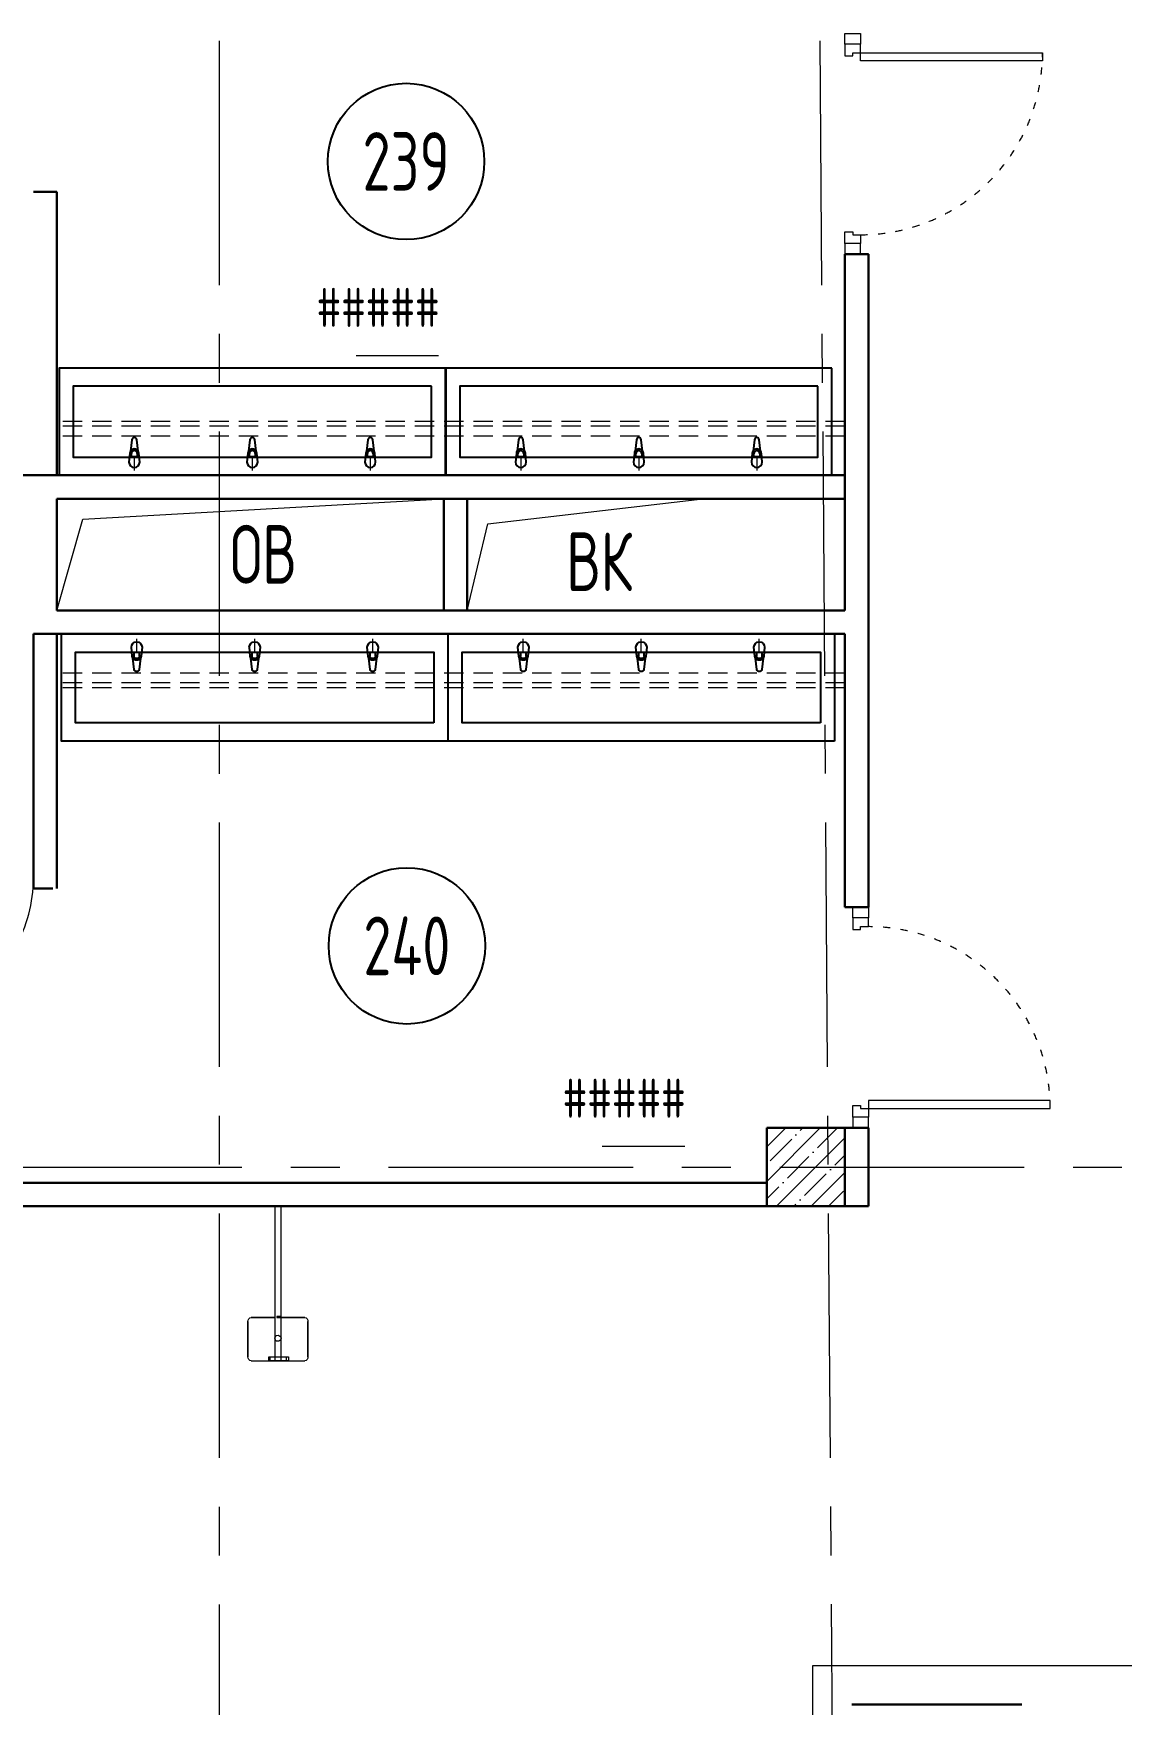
# Model space of a CAD drawing. Header units: millimetres. Extents: x -13407 to 95998, y -2719 to 109387.
# Drawn here: x 19620 to 25184, y 60537 to 69087 of the extents above; entities that cross this region are included whole.
import ezdxf
from ezdxf import colors
from ezdxf.entities.mleader import LeaderData, LeaderLine
from ezdxf.enums import TextEntityAlignment as Align
from ezdxf.math import Vec2, Vec3

# ---------------------------------------------------------------- set-up
doc = ezdxf.new("R2010")
doc.units = ezdxf.units.MM
for name, pattern in [('ACAD_ISO03W100', [30, 12, -18]), ('ADSK_Штриховая_ш2 п1', [3, 2, -1]), ('CENTER', [2, 1.25, -0.25, 0.25, -0.25])]:
    doc.linetypes.add(name, pattern=pattern)
for name, color, linetype, lineweight in [('_ТХ_обор_комп принт', 30, 'Continuous', 13), ('АР_Двери', 5, 'Continuous', 18), ('АР_Колонны', 5, 'Continuous', 30), ('АР_Колонны Штрих', 250, 'Continuous', 5), ('АР_Маркер экспликации', 239, 'Continuous', 13), ('АР_Номер помещения', 1, 'Continuous', 25), ('АР_Оси', 193, 'Continuous', 9), ('АР_Отметки', 250, 'Continuous', 15), ('АР_Перегородки газоблок', 165, 'Continuous', 30), ('АР_Подоконники', 163, 'Continuous', 9), ('АР_Помещения_площадь', 19, 'Continuous', 9), ('АР_Сущ Несущая стена', 202, 'Continuous', 30), ('АР_тонкая линия', 250, 'Continuous', 0)]:
    doc.layers.add(name, color=color, linetype=linetype, lineweight=lineweight)
doc.layers.add('АР_Отверстия', color=251, linetype='Continuous')
doc.layers.add('ТХ_сантехника', color=253, linetype='Continuous')
doc.styles.add('ICOCPEUR', font='isocpeur.ttf')
doc.styles.add('ISOCPEUR', font='isocpeur.ttf', dxfattribs={"width": 0.7})
doc.styles.get("Standard").update_dxf_attribs({"font": 'arial.ttf'})

# ---------------------------------------------------------------- blocks, each defined once
blk = doc.blocks.new('*U7')
for p, q in [((0, 0), (0, 50)), ((700, 0), (700, 50))]:
    blk.add_line(p, q)
blk.add_lwpolyline([(0, 0), (606.2, -350), (628.1, -312.1), (21.9, 37.9)], close=True)
blk.add_arc((0, 0), 700, 330, 0)
blk = doc.blocks.new('*U239')
for points in [[(0, 0), (0, -80), (55, -80), (55, 0), (0, 0)], [(55, -80), (55, 0), (115, 0), (115, -40), (100, -40), (100, -80), (55, -80)], [(1075, -80), (1075, 0), (1015, 0), (1015, -40), (1030, -40), (1030, -80), (1075, -80)], [(1130, 0), (1130, -80), (1075, -80), (1075, 0), (1130, 0)]]:
    blk.add_lwpolyline(points)
blk.add_lwpolyline([(100, -80), (100, -1010), (140, -1010), (140, -80)], close=True)
at = {"linetype": 'ACAD_ISO03W100', "ltscale": 3}
blk.add_arc((100, -80), 930, 270, 0, dxfattribs=at)
blk = doc.blocks.new('*U196')
for points in [[(-55, -80), (-55, 0), (-115, 0), (-115, -40), (-100, -40), (-100, -80), (-55, -80)], [(0, 0), (0, -80), (-55, -80), (-55, 0), (0, 0)], [(-1130, 0), (-1130, -80), (-1075, -80), (-1075, 0), (-1130, 0)], [(-1075, -80), (-1075, 0), (-1015, 0), (-1015, -40), (-1030, -40), (-1030, -80), (-1075, -80)]]:
    blk.add_lwpolyline(points)
blk.add_lwpolyline([(-100, -80), (-100, -1010), (-140, -1010), (-140, -80)], close=True)
at = {"linetype": 'ACAD_ISO03W100', "ltscale": 3}
blk.add_arc((-100, -80), 930, 180, 270, dxfattribs=at)
blk = doc.blocks.new('*U48')
at = {"layer": 'АР_Номер помещения', "color": 7}
blk.add_circle((-10976.8, 1518.2), 400, dxfattribs=at)
at = {"layer": 'АР_Помещения_площадь', "color": 7}
blk.add_line((-10810.6, 524.5), (-11233, 524.5), dxfattribs=at)
at = {"color": 7, "style": 'ISOCPEUR', "width": 0.7, "flags": 1}
blk.add_attdef('КАТЕГОРИЯ', (-499.2, -2092.2), '', height=250, dxfattribs=at)
at = {"layer": 'АР_Номер помещения', "color": 7, "style": 'ISOCPEUR', "width": 0.7}
blk.add_attdef('НОМЕР_ПОМЕЩЕНИЯ', text='', height=300, dxfattribs=at).set_placement((-10976.8, 1518.2), align=Align.MIDDLE_CENTER)
at = {"layer": 'АР_Помещения_площадь', "color": 7, "lineweight": 30, "width": 0.7, "flags": 104}
blk.add_attdef('ИМЯ_ПОМЕЩЕНИЯ', text='', height=100, dxfattribs=at).set_placement((157.6, 1217.1), align=Align.MIDDLE_CENTER)
at = {"layer": 'АР_Помещения_площадь', "color": 7, "style": 'ISOCPEUR', "width": 0.7}
blk.add_attdef('ПЛОЩАДЬ_ПОМЕЩЕНИЯ', text='', height=200, dxfattribs=at).set_placement((-10805.7, 771), align=Align.MIDDLE_RIGHT)
blk = doc.blocks.new('*U49')
at = {"layer": 'АР_Номер помещения', "color": 7}
blk.add_circle((-10972.8, 1244.6), 400, dxfattribs=at)
at = {"layer": 'АР_Помещения_площадь', "color": 7}
blk.add_line((-9552.1, 218.3), (-9974.5, 218.3), dxfattribs=at)
at = {"color": 7, "style": 'ISOCPEUR', "width": 0.7, "flags": 1}
blk.add_attdef('КАТЕГОРИЯ', (-499.2, -2092.2), '', height=250, dxfattribs=at)
at = {"layer": 'АР_Номер помещения', "color": 7, "style": 'ISOCPEUR', "width": 0.7}
blk.add_attdef('НОМЕР_ПОМЕЩЕНИЯ', text='', height=300, dxfattribs=at).set_placement((-10972.8, 1244.6), align=Align.MIDDLE_CENTER)
at = {"layer": 'АР_Помещения_площадь', "color": 7, "lineweight": 30, "width": 0.7, "flags": 104}
blk.add_attdef('ИМЯ_ПОМЕЩЕНИЯ', text='', height=100, dxfattribs=at).set_placement((157.6, 1217.1), align=Align.MIDDLE_CENTER)
at = {"layer": 'АР_Помещения_площадь', "color": 7, "style": 'ISOCPEUR', "width": 0.7}
blk.add_attdef('ПЛОЩАДЬ_ПОМЕЩЕНИЯ', text='', height=200, dxfattribs=at).set_placement((-9547.3, 464.8), align=Align.MIDDLE_RIGHT)
blk = doc.blocks.new('Из_буфера31843')
for p, q in [((365.8, 166.1), (359.2, 113.1)), ((394.6, 113.1), (388, 166.1)), ((915.8, 166.1), (909.2, 113.1)), ((944.6, 113.1), (938, 166.1)), ((1465.7, 166.1), (1459.1, 113.1)), ((1494.5, 113.1), (1487.9, 166.1)), ((355.9, 103.6), (351.9, 61.7)), ((363.3, 86.6), (363.3, 101.5)), ((390.5, 86.6), (363.3, 86.6)), ((390.5, 101.5), (390.5, 86.6)), ((401.9, 61.7), (397.9, 103.6)), ((905.9, 103.6), (901.9, 61.7)), ((913.3, 86.6), (913.3, 101.5)), ((940.5, 86.6), (913.3, 86.6)), ((940.5, 101.5), (940.5, 86.6)), ((951.9, 61.7), (947.9, 103.6)), ((1455.8, 103.6), (1451.8, 61.7)), ((1463.2, 86.6), (1463.2, 101.5)), ((1490.4, 86.6), (1463.2, 86.6)), ((1490.4, 101.5), (1490.4, 86.6)), ((1501.8, 61.7), (1497.8, 103.6))]:
    blk.add_line(p, q)
at = {"lineweight": 13, "ltscale": 500}
for p, q in [((376.9, 85), (376.9, 22.5)), ((926.9, 85), (926.9, 22.5)), ((1476.9, 85), (1476.9, 22.5))]:
    blk.add_line(p, q, dxfattribs=at)
for points in [[(1826.9, 500), (26.9, 500), (26.9, 0), (1826.9, 0)], [(1761.9, 415), (91.9, 415), (91.9, 85), (1761.9, 85)]]:
    blk.add_lwpolyline(points, close=True)
for centre, major_axis, start_param, end_param in [((376.9, 164.7), (-7.91, 7.91), 4.051589, 6.943986), ((926.9, 164.7), (-7.91, 7.91), 4.051589, 6.943986), ((1476.8, 164.7), (-7.91, 7.91), 4.051589, 6.943986), ((376.9, 101.7), (-14.9, -14.9), -1.35736, -0.875625), ((376.9, 101.7), (-14.9, 14.9), 4.498953, 6.496621), ((376.9, 101.5), (-9.62, 9.62), 3.926991, 7.068583), ((376.9, 101.7), (-14.9, 14.9), 4.017217, 4.498953), ((926.9, 101.7), (-14.9, -14.9), -1.35736, -0.875625), ((926.9, 101.7), (-14.9, 14.9), 4.498953, 6.496621), ((926.9, 101.5), (-9.62, 9.62), 3.926991, 7.068583), ((926.9, 101.7), (-14.9, 14.9), 4.017217, 4.498953), ((1476.8, 101.7), (-14.9, -14.9), -1.35736, -0.875625), ((1476.8, 101.7), (-14.9, 14.9), 4.498953, 6.496621), ((1476.8, 101.5), (-9.62, 9.62), 3.926991, 7.068583), ((1476.8, 101.7), (-14.9, 14.9), 4.017217, 4.498953), ((376.9, 61.7), (-17.7, -17.7), -0.785398, 2.356194), ((926.9, 61.7), (-17.7, -17.7), -0.785398, 2.356194), ((1476.8, 61.7), (-17.7, -17.7), -0.785398, 2.356194)]:
    blk.add_ellipse(centre, major_axis=major_axis, ratio=1, start_param=start_param, end_param=end_param)
blk = doc.blocks.new('_DotSmall')
at = {"color": 0, "linetype": 'ByBlock', "const_width": 0.5}
blk.add_lwpolyline([(-0.0625, 0, 1), (0.0625, 0, 1)], format="xyb", close=True, dxfattribs=at)
blk = doc.blocks.new('У108')
at = {"layer": '_ТХ_обор_комп принт'}
for p, q in [((19223.2, 36004.2), (19223.2, 35882.5)), ((19223.2, 35882.5), (19223.2, 36004.2)), ((19424.3, 36020), (19244.4, 36020)), ((19244.4, 36020), (19424.3, 36020)), ((19223.2, 35877.2), (19223.2, 35861.3)), ((19424.3, 35908.9), (19445.5, 35908.9)), ((19424.3, 35824.2), (19445.5, 35824.2)), ((19244.4, 35713.1), (19424.3, 35713.1)), ((19424.3, 35713.1), (19244.4, 35713.1))]:
    blk.add_line(p, q, dxfattribs=at)
for points in [[(19424.3, 35882.5), (19424.3, 35919.5), (19445.5, 35919.5), (19445.5, 36004.2)], [(19445.5, 35729), (19445.5, 35824.2), (19445.5, 35850.7), (19445.5, 35861.3), (19445.5, 35877.2), (19445.5, 35882.5), (19445.5, 35903.6), (19445.5, 36004.2)], [(18651.7, 35850.7), (19445.5, 35850.7), (19445.5, 35861.3), (19445.5, 35877.2), (19445.5, 35882.5), (18651.7, 35882.5)], [(19217.9, 35861.3), (19217.9, 35871.9), (19217.9, 35877.2)], [(19445.5, 35729), (19445.5, 35819), (19424.3, 35819), (19424.3, 35850.7)]]:
    blk.add_lwpolyline(points, dxfattribs=at)
for points in [[(19424.3, 35919.5), (19445.5, 35919.5), (19445.5, 35818.9), (19424.3, 35818.9)], [(19223.2, 35861.3), (19223.2, 35861.3), (19223.2, 35871.9), (19223.2, 35877.2), (19217.9, 35877.2), (19217.9, 35871.9), (19217.9, 35861.3), (19217.9, 35861.3)], [(19223.2, 35877.2), (19223.2, 35871.9), (19223.2, 35861.3), (19223.2, 35871.9)], [(19223.2, 35850.7), (19223.2, 35729)]]:
    blk.add_lwpolyline(points, close=True, dxfattribs=at)
for points in [[(19223.2, 36004.2), (19223.2, 36014.7), (19233.8, 36020), (19244.4, 36020)], [(19223.2, 36004.2), (19223.2, 36014.7), (19233.8, 36020), (19244.4, 36020)], [(19424.3, 36020), (19434.9, 36020), (19445.5, 36014.7), (19445.5, 36004.2)], [(19424.3, 36020), (19434.9, 36020), (19445.5, 36014.7), (19445.5, 36004.2)], [(19313.2, 35866.6), (19313.2, 35871.9), (19323.7, 35882.5), (19329, 35882.5)], [(19329, 35850.7), (19323.7, 35850.7), (19313.2, 35856), (19313.2, 35866.6)], [(19329, 35882.5), (19339.6, 35882.5), (19344.9, 35871.9), (19344.9, 35866.6)], [(19344.9, 35866.6), (19344.9, 35856), (19339.6, 35850.7), (19329, 35850.7)], [(19244.4, 35713.1), (19233.8, 35713.1), (19223.2, 35718.4), (19223.2, 35729)], [(19244.4, 35713.1), (19233.8, 35713.1), (19223.2, 35718.4), (19223.2, 35729)], [(19445.5, 35729), (19445.5, 35718.4), (19434.9, 35713.1), (19424.3, 35713.1)], [(19445.5, 35729), (19445.5, 35718.4), (19434.9, 35713.1), (19424.3, 35713.1)]]:
    blk.add_open_spline(points, degree=3, dxfattribs=at)

msp = doc.modelspace()

# ---------------------------------------------------------------- hatches: boundary and pattern name
at = {"layer": 'АР_Колонны Штрих', "ltscale": 100}
h = msp.add_hatch(dxfattribs=at)
h.set_pattern_fill('ANSI35', color=256, scale=500)
h.set_pattern_definition([(45, (-933682.16, 103358.67), (-88.388348, 88.388348), []), (45, (-933593.77, 103358.67), (-88.388348, 88.388348), [156.25, -31.25, 0, -31.25])])
h.paths.add_polyline_path([(23769.9, 63487.2), (23369.9, 63487.2), (23369.9, 63087.2), (23769.9, 63087.2)])

# ---------------------------------------------------------------- linework, layer by layer
at = {"layer": 'АР_Колонны', "ltscale": 100}
msp.add_lwpolyline([(23369.9, 63487.2), (23769.9, 63487.2), (23769.9, 63087.2), (23369.9, 63087.2)], close=True, dxfattribs=at)
at = {"layer": 'АР_Оси', "linetype": 'CENTER', "ltscale": 1000}
for p, q in [((20569.9, 79049.7), (20569.9, 23317.3)), ((23569.9, 79049.7), (23969.9, 23317.3)), ((-12563.8, 63287.2), (70614.6, 63287.2))]:
    msp.add_line(p, q, dxfattribs=at)
at = {"layer": 'АР_Перегородки газоблок', "ltscale": 100}
msp.add_line((23769.9, 63087.2), (23889.9, 63087.2), dxfattribs=at)
for points in [[(19619.9, 68276.8), (19739.9, 68276.8)], [(19739.9, 68276.8), (19739.9, 66826.8)], [(23769.9, 66134.7), (23769.9, 67957.2), (23889.9, 67957.2), (23889.9, 64617.2), (23769.9, 64617.2)], [(14439.9, 66826.8), (21718.8, 66826.8)], [(19739.9, 66826.8), (23769.9, 66826.9)], [(21478.8, 66706.8), (19739.9, 66706.8)], [(19739.9, 66706.8), (19739.9, 66135)], [(21718.8, 66706.8), (19739.9, 66706.8)], [(21598.8, 66706.8), (23769.9, 66706.4)], [(21718.8, 66706.8), (21718.7, 66135)], [(21838.8, 66706.8), (21838.7, 66134.7)], [(23769.9, 66134.7), (23769.9, 66706.8)], [(19739.9, 66135), (21478.7, 66135)], [(19739.9, 66135), (21718.7, 66135)], [(21598.7, 66134.7), (23179.1, 66134.7)], [(23167.7, 66134.7), (23769.9, 66134.7)], [(19619.9, 66015), (23769.9, 66015)], [(19619.9, 64712.7), (19619.9, 66015)], [(19619.9, 66015), (21718.7, 66015)], [(19739.9, 66015), (19739.9, 64712.7)], [(23769.9, 64617.2), (23769.9, 66015)], [(19719.9, 64712.7), (19619.9, 64712.7)], [(23769.9, 63487.2), (23889.9, 63487.2), (23889.9, 63087.2)], [(23769.9, 63087.2), (23769.9, 63487.2)], [(17769.9, 63207.1), (21542.6, 63207.2)], [(21410, 63207.2), (23369.9, 63207.2)], [(23369.9, 63087.2), (17769.9, 63087.2)]]:
    msp.add_lwpolyline(points, dxfattribs=at)
at = {"layer": 'АР_Подоконники', "ltscale": 100}
for p, q in [((23604.9, 60737.2), (29669.9, 60737.2)), ((23604.9, 59605.3), (23604.9, 60737.2))]:
    msp.add_line(p, q, dxfattribs=at)
at = {"layer": 'АР_Сущ Несущая стена', "ltscale": 100}
msp.add_line((23804.9, 60537.2), (24674.9, 60537.2), dxfattribs=at)
at = {"layer": 'АР_тонкая линия', "linetype": 'ADSK_Штриховая_ш2 п1', "ltscale": 50}
for points in [[(23769.9, 67102.2), (19739.9, 67102.2)], [(23769.9, 67077.2), (19739.9, 67077.2)], [(23769.9, 67027.2), (19739.9, 67027.2)], [(23769.9, 65814.6), (19739.9, 65814.6)], [(23769.9, 65764.6), (19739.9, 65764.6)], [(23769.9, 65739.6), (19739.9, 65739.6)]]:
    msp.add_lwpolyline(points, dxfattribs=at)
at = {"layer": 'АР_тонкая линия', "color": 18, "ltscale": 100, "true_color": 0x000000}
for points in [[(19739.9, 66135), (19871.7, 66602.4), (21718.8, 66706.8)], [(21838.8, 66134.9), (21943.6, 66578.2), (23043.8, 66706.7)]]:
    msp.add_lwpolyline(points, dxfattribs=at)

# ---------------------------------------------------------------- block references
at = {"layer": '_ТХ_обор_комп принт', "rotation": 270}
msp.add_blockref('У108', (-14996, 81741.1), dxfattribs=at)
at = {"layer": 'АР_Двери', "rotation": 90.00000000000001}
for name, p in [('*U196', (23769.9, 69087.2)), ('*U239', (23809.9, 63487.2))]:
    msp.add_blockref(name, p, dxfattribs=at)
at = {"layer": 'АР_Двери', "lineweight": 30}
msp.add_blockref('*U7', (18919.9, 64762.7), dxfattribs=at)
at = {"layer": 'АР_Маркер экспликации'}
ref = msp.add_blockref('*U48', (32502.5, 66914), dxfattribs=at)
ref.add_attrib('НОМЕР_ПОМЕЩЕНИЯ', '239', dxfattribs={"layer": 'АР_Номер помещения', "color": 7, "height": 300, "style": 'ISOCPEUR', "width": 0.7}).set_placement((21525.7, 68432.2), align=Align.MIDDLE_CENTER)
ref.add_attrib('ПЛОЩАДЬ_ПОМЕЩЕНИЯ', '#####', dxfattribs={"layer": 'АР_Помещения_площадь', "color": 7, "height": 200, "style": 'ISOCPEUR', "width": 0.7}).set_placement((21696.8, 67685), align=Align.MIDDLE_RIGHT)
ref = msp.add_blockref('*U49', (32502.5, 63174.4), dxfattribs=at)
ref.add_attrib('НОМЕР_ПОМЕЩЕНИЯ', '240', dxfattribs={"layer": 'АР_Номер помещения', "color": 7, "height": 300, "style": 'ISOCPEUR', "width": 0.7}).set_placement((21529.7, 64419), align=Align.MIDDLE_CENTER)
ref.add_attrib('ПЛОЩАДЬ_ПОМЕЩЕНИЯ', '#####', dxfattribs={"layer": 'АР_Помещения_площадь', "color": 7, "height": 200, "style": 'ISOCPEUR', "width": 0.7}).set_placement((22955.3, 63639.2), align=Align.MIDDLE_RIGHT)
at = {"layer": 'ТХ_сантехника', "xscale": 1.097155037848826, "yscale": 1.097155037848826, "zscale": 1.097155037848826}
for p in [(19722.3, 66826.5), (21699, 66826.5)]:
    msp.add_blockref('Из_буфера31843', p, dxfattribs=at)
at = {"layer": 'ТХ_сантехника', "xscale": -1.097155037848826, "yscale": 1.097155037848826, "zscale": 1.097155037848826, "rotation": 180}
for p in [(19734.5, 66015), (21711.6, 66015)]:
    msp.add_blockref('Из_буфера31843', p, dxfattribs=at)

# ---------------------------------------------------------------- texts
at = {"layer": 'АР_Отверстия', "ltscale": 100, "char_height": 300, "attachment_point": 5, "line_spacing_factor": 0.7, "style": 'ICOCPEUR'}
for s, insert in [('\\A1;{\\W0.7;ОВ}', (20795.8, 66422)), ('\\A1;{\\W0.7;ВК}', (22513.2, 66384.5))]:
    msp.add_mtext(s, dxfattribs=dict(at, insert=insert))

# ---------------------------------------------------------------- leaders
at = {"layer": 'АР_Отметки'}
ml = msp.add_multileader_mtext('Standard', dxfattribs=at)
ml.set_content('Л.4', color=256, style='ISOCPEUR')
ml.set_leader_properties(color=256, linetype='Continuous', lineweight=-1)
ml.set_arrow_properties(name='DOTSMALL')
ml.build(insert=Vec2(0, 0))
ml.multileader.update_dxf_attribs({"has_text_frame": 1, "text_left_attachment_type": 4, "text_right_attachment_type": 4, "dogleg_length": 100, "arrow_head_size": 180})
ctx = ml.context
ctx.base_point, ctx.char_height, ctx.arrow_head_size, ctx.landing_gap_size, ctx.plane_origin = Vec3(24105, 74801.7), 250, 180, 50, Vec3(52223.5, 62665)
ctx.left_attachment, ctx.right_attachment = 4, 4
notes = []
notes.append((ctx, [(0, (0, 0, 0), (0, 0), (1, 0), 1, [])]))
ctx.mtext.insert, ctx.mtext.width, ctx.mtext.line_spacing_style, ctx.mtext.flow_direction = Vec3(24155, 75135.1), 852.697, 2, 5
ml = msp.add_multileader_mtext('Standard', dxfattribs=at)
ml.set_content('+4,200', color=256, style='ISOCPEUR')
ml.set_leader_properties(color=256, linetype='Continuous', lineweight=-1)
ml.set_arrow_properties(name='DOTSMALL')
ml.build(insert=Vec2(0, 0))
ml.multileader.update_dxf_attribs({"has_text_frame": 1, "text_left_attachment_type": 4, "text_right_attachment_type": 4, "dogleg_length": 100, "arrow_head_size": 180})
ctx = ml.context
ctx.base_point, ctx.char_height, ctx.arrow_head_size, ctx.landing_gap_size, ctx.plane_origin = Vec3(29759, 73421.5), 250, 180, 50, Vec3(29677.6, 72154)
ctx.left_attachment, ctx.right_attachment = 4, 4
notes.append((ctx, [(0, (0, 0, 0), (0, 0), (1, 0), 1, [])]))
ctx.mtext.insert, ctx.mtext.width, ctx.mtext.line_spacing_style, ctx.mtext.flow_direction = Vec3(29809, 73754.8), 852.697, 2, 5
ml = msp.add_multileader_mtext('Standard', dxfattribs=at)
ml.set_content('+2,850', color=256, style='ISOCPEUR')
ml.set_leader_properties(color=256, linetype='Continuous', lineweight=-1)
ml.set_arrow_properties(name='DOTSMALL')
ml.build(insert=Vec2(0, 0))
ml.multileader.update_dxf_attribs({"has_text_frame": 1, "text_left_attachment_type": 4, "text_right_attachment_type": 4, "dogleg_length": 100, "arrow_head_size": 180})
ctx = ml.context
ctx.base_point, ctx.char_height, ctx.arrow_head_size, ctx.landing_gap_size, ctx.plane_origin = Vec3(23981.1, 72724.2), 250, 180, 50, Vec3(24541, 73663.5)
ctx.left_attachment, ctx.right_attachment = 4, 4
notes.append((ctx, [(0, (0, 0, 0), (0, 0), (1, 0), 1, [])]))
ctx.mtext.insert, ctx.mtext.width, ctx.mtext.line_spacing_style, ctx.mtext.flow_direction = Vec3(24031.1, 73057.5), 852.697, 2, 5
ml = msp.add_multileader_mtext('Standard', dxfattribs=at)
ml.set_content('+2,100', color=256, style='ISOCPEUR')
ml.set_leader_properties(color=256, linetype='Continuous', lineweight=-1)
ml.set_arrow_properties(name='DOTSMALL')
ml.build(insert=Vec2(0, 0))
ml.multileader.update_dxf_attribs({"has_text_frame": 1, "text_left_attachment_type": 4, "text_right_attachment_type": 4, "dogleg_length": 100, "arrow_head_size": 180})
ctx = ml.context
ctx.base_point, ctx.char_height, ctx.arrow_head_size, ctx.landing_gap_size, ctx.plane_origin = Vec3(55581.7, 70947), 250, 180, 50, Vec3(49822.1, 65161.6)
ctx.left_attachment, ctx.right_attachment = 4, 4
notes.append((ctx, [(0, (0, 0, 0), (0, 0), (1, 0), 1, [])]))
ctx.mtext.insert, ctx.mtext.width, ctx.mtext.line_spacing_style, ctx.mtext.flow_direction = Vec3(55631.7, 71280.3), 852.697, 2, 5
ml = msp.add_multileader_mtext('Standard', dxfattribs=at)
ml.set_content('Л.5', color=256, style='ISOCPEUR')
ml.set_leader_properties(color=256, linetype='Continuous', lineweight=-1)
ml.set_arrow_properties(name='DOTSMALL')
ml.build(insert=Vec2(0, 0))
ml.multileader.update_dxf_attribs({"has_text_frame": 1, "text_left_attachment_type": 4, "text_right_attachment_type": 4, "dogleg_length": 100, "arrow_head_size": 180})
ctx = ml.context
ctx.base_point, ctx.char_height, ctx.arrow_head_size, ctx.landing_gap_size, ctx.plane_origin = Vec3(54054.2, 70700.7), 250, 180, 50, Vec3(79808.7, 56971.3)
ctx.left_attachment, ctx.right_attachment = 4, 4
notes.append((ctx, [(0, (0, 0, 0), (0, 0), (1, 0), 1, [])]))
ctx.mtext.insert, ctx.mtext.width, ctx.mtext.line_spacing_style, ctx.mtext.flow_direction = Vec3(54104.2, 71034), 852.697, 2, 5
ml = msp.add_multileader_mtext('Standard', dxfattribs=at)
ml.set_content('+4,200', color=256, style='ISOCPEUR')
ml.set_leader_properties(color=256, linetype='Continuous', lineweight=-1)
ml.set_arrow_properties(name='DOTSMALL')
ml.build(insert=Vec2(0, 0))
ml.multileader.update_dxf_attribs({"has_text_frame": 1, "text_left_attachment_type": 4, "text_right_attachment_type": 4, "dogleg_length": 100, "arrow_head_size": 180})
ctx = ml.context
ctx.base_point, ctx.char_height, ctx.arrow_head_size, ctx.landing_gap_size, ctx.plane_origin = Vec3(25913.8, 67369.3), 250, 180, 50, Vec3(25832.4, 66101.8)
ctx.left_attachment, ctx.right_attachment = 4, 4
notes.append((ctx, [(0, (0, 0, 0), (0, 0), (1, 0), 1, [])]))
ctx.mtext.insert, ctx.mtext.width, ctx.mtext.line_spacing_style, ctx.mtext.flow_direction = Vec3(25963.8, 67702.7), 852.697, 2, 5
ml = msp.add_multileader_mtext('Standard', dxfattribs=at)
ml.set_content('+4,200', color=256, style='ISOCPEUR')
ml.set_leader_properties(color=256, linetype='Continuous', lineweight=-1)
ml.set_arrow_properties(name='DOTSMALL')
ml.build(insert=Vec2(0, 0))
ml.multileader.update_dxf_attribs({"has_text_frame": 1, "text_left_attachment_type": 4, "text_right_attachment_type": 4, "dogleg_length": 100, "arrow_head_size": 180})
ctx = ml.context
ctx.base_point, ctx.char_height, ctx.arrow_head_size, ctx.landing_gap_size, ctx.plane_origin = Vec3(55040.2, 64919.7), 250, 180, 50, Vec3(54958.8, 63652.1)
ctx.left_attachment, ctx.right_attachment = 4, 4
notes.append((ctx, [(0, (0, 0, 0), (0, 0), (1, 0), 1, [])]))
ctx.mtext.insert, ctx.mtext.width, ctx.mtext.line_spacing_style, ctx.mtext.flow_direction = Vec3(55090.2, 65253), 852.697, 2, 5
for ctx, leaders in notes:
    for number, flags, end, landing, length, lines in leaders:
        leader = LeaderData()
        leader.index, (leader.has_last_leader_line, leader.has_dogleg_vector, leader.attachment_direction) = number, flags
        leader.last_leader_point, leader.dogleg_vector, leader.dogleg_length = Vec3(end), Vec3(landing), length
        for number, points, colour, breaks in lines:
            line = LeaderLine()
            line.index, line.vertices, line.color, line.breaks = number, Vec3.list(points), colors.encode_raw_color(colour), breaks
            leader.lines.append(line)
        ctx.leaders.append(leader)

doc.saveas('drawing.dxf')
